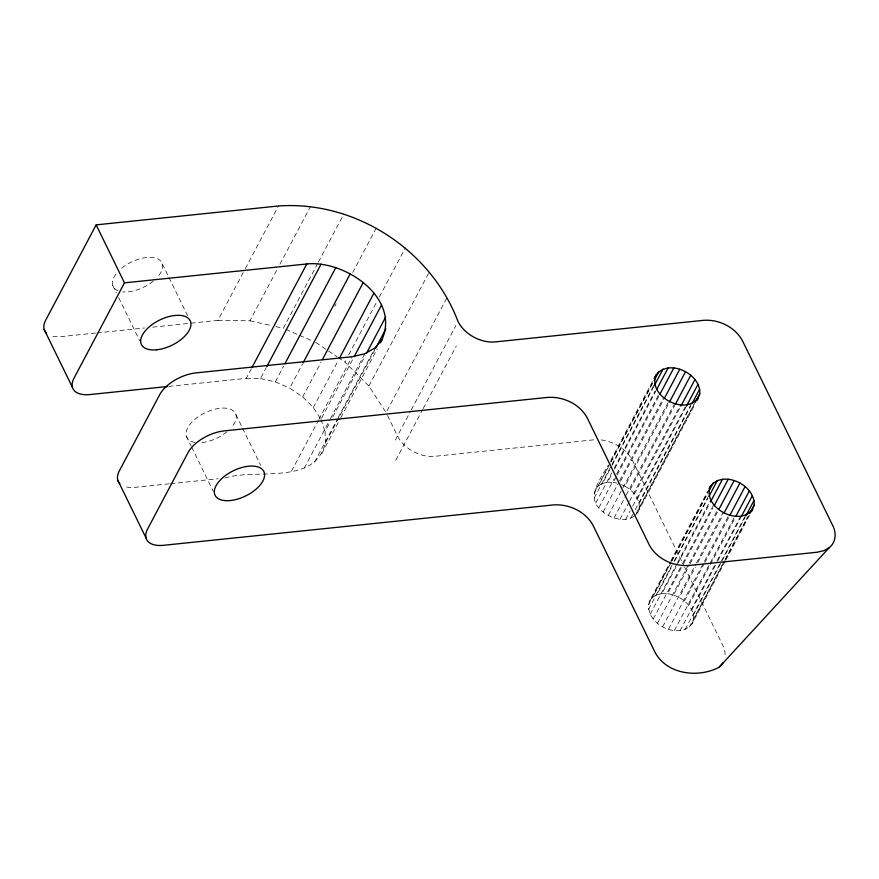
<?xml version="1.0" encoding="UTF-8"?>
<svg xmlns="http://www.w3.org/2000/svg" width="879" height="879" viewBox="0 0 879 879"><rect width="100%" height="100%" fill="white"/><g stroke="black" fill="none" stroke-linecap="round" stroke-linejoin="round"><path stroke-width="0.66" stroke-dasharray="4.39 3.3" d="M224.958 478.033C255.119 468.046 314.506 486.087 325.329 443.269L375.058 349.337M633.858 516.402C624.233 522.544 611.487 518.5 603.115 511.963C584.557 498.8 600.093 479.473 608.235 465.145M634.891 515.808L637.769 512.413L639.198 508.227L694.036 404.67M725.296 561.11L692.147 623.727C678.192 641.67 641.78 622.057 649.856 600.544L670.259 562.011M692.147 623.727L693.575 619.541L724.186 561.747M152.671 327.142L217.904 320.385L244.681 269.809M245.318 268.6L278.478 205.983M217.904 320.385L249.977 320.802L277.39 269.018M279.951 264.205L310.551 206.4M168.768 386.386L246.23 378.366L251.328 368.73M317.769 263.271L283.346 328.296L272.666 325.9M318.407 262.063L343.909 213.905M246.23 378.366L260.481 378.552L266.216 367.708M260.481 378.552L275.314 381.882L283.598 366.224M320.286 418.283L313.342 407.537L302.673 396.879L289.696 388.133L302.453 364.049M334.844 306.244L336.119 303.837M352.699 272.523L376.289 227.969M302.673 396.879L321.165 361.961M313.342 407.537L338.206 360.566M446.664 298.212L386.09 412.614L368.905 386.013L344.898 362.06L346.172 359.643M348.721 354.83L376.783 301.849M379.332 297.025L405.472 247.658M291.542 471.133L318.319 420.558M318.956 419.349L352.116 356.731M321.615 418.151L353.49 357.94M304.255 468.155L329.757 419.986M330.394 418.789L364.818 353.754M325.329 443.269L325.065 431.545L330.163 421.909M332.712 417.096L365.235 355.676M314.55 462.222L337.503 418.865M338.14 417.668L374.487 349.029M321.736 453.729L340.228 418.811M340.865 417.602L377.212 348.963M368.905 386.013L429.479 271.611M395.297 440.038L410.592 411.13M411.229 409.933L455.86 325.637M395.748 460.343L422.524 409.768M423.162 408.559L456.311 345.941M610.784 460.321L652.866 380.849M594.05 493.405L609.982 463.299M610.619 462.101L653.976 380.211M595.479 489.218L598.357 485.823L608.554 466.562M611.103 461.739L652.548 383.475M594.149 498.096L611.366 465.584M612.004 464.387L654.086 384.903M598.357 485.823L602.478 483.45L609.488 470.21M612.037 465.387L653.482 387.123M595.786 502.975L611.729 472.869M614.278 468.057L655.086 390.99M602.478 483.45L607.565 482.263L612.026 473.836M614.575 469.012L656.02 390.748M598.841 507.699L614.146 478.802M616.695 473.99L659.415 393.309M607.565 482.263L613.267 482.34L616.454 476.319M617.091 475.11L659.173 395.638M603.115 511.963L619.047 481.857M619.684 480.648L663.678 397.561M620.464 481.263L663.821 399.374M608.301 515.457L622.321 488.966M622.958 487.768L668.864 401.066M639.198 508.227C640.066 498.635 632.77 490.636 624.947 486.175L668.941 403.087M614.058 517.962L625.529 496.283M626.167 495.086L674.622 403.571M630.133 489.669L674.764 405.373M619.981 519.291L628.914 502.436M629.551 501.239L680.555 404.9M634.407 493.932L680.95 406.021M625.683 519.368L630.155 510.941M632.704 506.128L686.257 404.977M637.462 498.657L686.554 405.933M630.77 518.181L632.682 514.567M635.231 509.754L691.344 403.78M639.099 503.535L690.74 405.999M636.165 513.402L695.465 401.406M637.769 512.413L695.146 404.032M670.897 560.802L707.881 490.965M648.427 604.73L670.743 562.582M671.38 561.384L708.99 490.328M649.856 600.544L652.734 597.149L671.226 562.23M671.864 561.022L707.562 493.591M648.526 609.422L673.391 562.461M674.028 561.252L709.1 495.02M652.734 597.149L656.855 594.775L672.16 565.878M674.709 561.055L707.859 498.437M650.163 614.3L676.94 563.725M677.577 562.516L710.1 501.107M656.855 594.775L661.942 593.589L709.76 503.271M653.218 619.025L681.906 564.834M682.543 563.637L713.792 504.623M661.942 593.589L667.644 593.655L682.939 564.757M683.576 563.549L712.913 508.161M657.492 623.288L688.729 564.274M689.367 563.076L718.055 508.886M667.644 593.655L673.567 594.995L689.51 564.889M690.147 563.681L717.561 511.908M662.678 626.782L695.827 564.164M696.465 562.967L723.241 512.391M693.575 619.541C694.443 609.96 687.147 601.95 679.324 597.489L695.267 567.384M697.816 562.571L722.681 515.61M668.436 629.287L728.999 514.885M684.51 600.994L704.277 563.659M704.914 562.461L729.141 516.698M674.358 630.617L734.932 516.226M688.784 605.246L735.327 517.346M680.06 630.693L716.407 562.055M717.044 560.846L740.634 516.292M691.839 609.982L717.341 561.813M717.978 560.604L740.931 517.259M685.148 629.496L745.722 515.105M693.476 614.861L745.117 517.313M689.268 627.123L747.293 517.544M724.823 560.538L749.051 514.786M725.933 559.912L749.523 515.358M95.602 333.053L61.629 336.569A30.139 15.569 -26 0 1 49.96 335.36M96.965 332.91L144.519 327.988M169.24 483.802L135.267 487.318A30.139 15.569 -26 0 1 123.587 486.109M170.592 483.659L218.157 478.736M593.71 439.841L434.797 456.3A30.139 21.052 27.9 0 1 397.418 435.797L387.287 415.053M601.17 439.896C613.85 441.632 626.189 448.719 632.364 460.2L683.972 565.867M249.977 320.802L271.325 325.604M613.267 482.34L616.816 483.131M285.829 329.383L298.278 334.789M299.53 335.338L313.221 341.283M621.497 484.67L624.947 486.175M275.314 381.882L289.696 388.133M673.567 594.995L679.324 597.489M315.715 342.37L337.042 356.753M338.162 357.511L344.898 362.06M684.576 567.098L722.988 645.735L724.988 651.833L724.988 657.712M162.34 263.964L168.361 276.303M168.966 277.533L187.645 315.781M235.979 414.712L242 427.051M242.604 428.282L260.678 465.299M112.644 285.334L116.27 292.729M118.676 297.673L139.761 340.843M186.282 436.083L191.106 445.95M191.71 447.18L213.399 491.592M320.978 419.349L325.065 431.545M194.995 442.423A27.128 14.009 -26 0 1 191.501 422.557A27.128 14.009 -26 0 1 226.408 408.241A27.128 14.009 -26 0 1 231.419 427.491M226.892 431.875A27.128 14.009 -26 0 1 202.038 442.555M121.731 268.172A27.128 14.009 -26 0 1 154.858 257.866A27.128 14.009 -26 0 1 157.78 276.742M153.254 281.126A27.128 14.009 -26 0 1 122.653 291.85M117.907 290.729A27.128 14.009 -26 0 1 117.204 272.556"/><path stroke-width="1.32" d="M380.398 342.942C403.252 299.739 345.985 259.887 306.793 263.964L124.477 282.851L74.001 378.179A30.139 15.569 -26 0 0 89.944 394.55L167.406 386.529M656.053 374.828C646.669 397.791 691.092 418.624 699.772 393.825C701.332 372.246 664.194 356.413 654.141 378.442M710.43 486.142C701.046 509.117 745.469 529.938 754.149 505.15C755.61 484.131 720.242 468.199 709.155 488.559M829.194 547.716L823.744 550.715L817.052 552.243L689.048 565.494C673.545 566.581 657.052 559.11 649.416 545.233L587.106 417.679C579.481 403.802 562.989 396.319 547.485 397.418L224.156 430.897A30.139 15.569 -26 0 0 188.018 452.663L147.628 528.927A30.139 15.569 -26 0 0 163.582 545.299L553.33 504.931C568.834 503.843 585.326 511.314 592.962 525.192L655.262 652.756C667.414 674.676 698.53 678.159 719.143 667.238L829.194 547.716C835.731 542.629 836.632 533.322 833.05 526.213L742.414 340.678C735.009 327.076 719.044 319.264 703.771 320.319L495.371 341.898A30.139 21.052 27.9 0 1 457.992 321.406C430.765 249.669 355.149 200.5 278.478 205.983L96.152 224.87L45.675 320.198A30.139 15.569 -26 0 0 46.169 332.888M251.965 367.532L306.793 263.964M266.853 366.51L321.055 264.15M284.873 363.818L335.877 267.48M303.09 362.851L350.271 273.743M322.439 359.555L363.236 282.489M339.481 358.16L373.905 293.136M354.127 356.731L381.552 304.958M366.51 353.27L385.639 317.143M375.696 348.139L385.892 328.867M654.459 379.86L658.931 371.432M654.119 385.914L663.052 369.059M656.657 389.54L668.128 367.861M659.81 394.429L673.83 367.938M664.458 398.176L679.764 369.268M669.578 401.879L685.521 371.773M675.402 404.175L690.707 375.278M680.95 406.021L694.97 379.53M686.554 405.933L698.036 384.266M692.015 403.582L699.662 389.133M695.311 402.252L699.772 393.825M697.058 400.417L698.333 398.011M708.837 491.185L713.308 482.747M709.133 496.031L717.429 480.373M710.397 502.063L722.505 479.187M714.187 505.755L728.208 479.264M718.835 509.49L734.141 480.593M723.955 513.204L739.898 483.098M729.779 515.501L745.084 486.592M735.965 516.138L749.358 490.856M741.568 516.05L752.413 495.58M745.755 516.116L754.039 500.459M749.688 513.578L754.149 505.15M751.435 511.743L752.71 509.337M382.31 339.338L375.124 347.82L364.818 353.754L352.116 356.731L195.83 372.916A30.139 15.569 -26 0 0 159.692 394.682L119.313 470.946A30.139 15.569 -26 0 0 119.797 483.637M719.143 667.238L722.999 662.964M96.152 224.87L124.477 282.851M44.115 329.372L72.441 387.353M117.753 480.121L146.079 538.102M156.726 349.787A27.128 14.009 -26 0 0 190.655 321.945A27.128 14.009 -26 0 0 150.056 326.153A27.128 14.009 -26 0 0 156.726 349.787M230.364 500.536A27.128 14.009 -26 0 0 264.293 472.693A27.128 14.009 -26 0 0 223.695 476.901A27.128 14.009 -26 0 0 230.364 500.536"/></g></svg>
